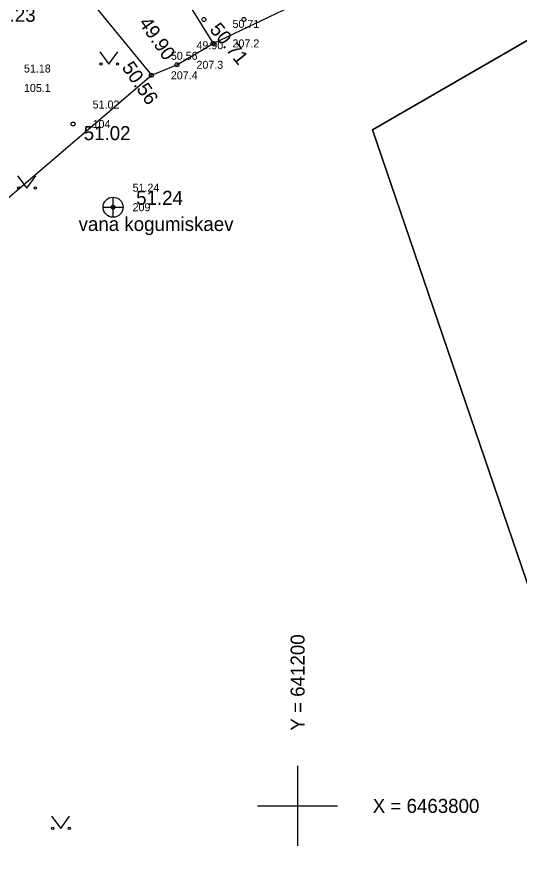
# Model space of a CAD drawing. Extents: x 640470 to 641806, y 6463205 to 6464057.
# Drawn here: x 641185.96 to 641211.08, y 6463796.9 to 6463839.43 of the extents above; entities that cross this region are included whole.
import ezdxf

# ---------------------------------------------------------------- set-up
doc = ezdxf.new("R2010")
doc.units = 0
for name, color, linetype in [('HALJASTUS', 7, 'Continuous'), ('KKAEV', 7, 'Continuous'), ('L_AADRESS', 7, 'Continuous'), ('MOOTMPUNKT', 7, 'Continuous'), ('MOOTNR', 7, 'Continuous'), ('MOOTPIIR', 7, 'Continuous'), ('PIIR', 7, 'Continuous'), ('TUNNUS', 7, 'Continuous'), ('VEEKOGU', 7, 'Continuous'), ('VORK', 7, 'Continuous')]:
    doc.layers.add(name, color=color, linetype=linetype)

msp = doc.modelspace()

# ---------------------------------------------------------------- linework, layer by layer
at = {"layer": 'HALJASTUS'}
for p, q in [((641190.097, 6463837.683), (641190.56, 6463837.076)), ((641190.56, 6463837.076), (641191.006, 6463837.683)), ((641185.985, 6463831.485), (641186.448, 6463830.878)), ((641186.448, 6463830.878), (641186.894, 6463831.485)), ((641187.683, 6463799.482), (641188.147, 6463798.876)), ((641188.147, 6463798.876), (641188.592, 6463799.482))]:
    msp.add_line(p, q, dxfattribs=at)
for centre, radius in [((641195.311, 6463839.302), 0.1), ((641197.311, 6463839.302), 0.1), ((641190.159, 6463837.076), 0.055), ((641190.988, 6463837.076), 0.055), ((641186.047, 6463830.878), 0.055), ((641186.876, 6463830.878), 0.055), ((641187.746, 6463798.876), 0.055), ((641188.575, 6463798.876), 0.055)]:
    msp.add_circle(centre, radius, dxfattribs=at)
at = {"layer": 'KKAEV'}
for p, q in [((641190.768, 6463829.421), (641190.768, 6463830.421)), ((641190.268, 6463829.921), (641191.268, 6463829.921))]:
    msp.add_line(p, q, dxfattribs=at)
msp.add_circle((641190.768, 6463829.921), 0.5, dxfattribs=at)
at = {"layer": 'L_AADRESS'}
for centre in [(641195.767, 6463838.106), (641193.964, 6463837.039), (641192.682, 6463836.513), (641188.769, 6463834.078), (641190.768, 6463829.921)]:
    msp.add_circle(centre, 0.1, dxfattribs=at)
at = {"layer": 'MOOTMPUNKT'}
for centre in [(641195.767, 6463838.106), (641193.964, 6463837.039), (641192.682, 6463836.513), (641188.769, 6463834.078), (641190.768, 6463829.921)]:
    msp.add_circle(centre, 0.1, dxfattribs=at)
at = {"layer": 'MOOTPIIR'}
msp.add_lwpolyline([(641188.445, 6463764.907), (641181.83, 6463775.216), (641181.055, 6463788.089), (641180.608, 6463793.184), (641181.995, 6463801.918), (641181.164, 6463826.667), (641192.682, 6463836.513), (641193.964, 6463837.039), (641195.767, 6463838.106), (641207.688, 6463843.787)], dxfattribs=at)
at = {"layer": 'PIIR'}
for points in [[(641279.57, 6464056.89), (641392.73, 6464014.65), (641456.71, 6463938.3), (641461.3, 6463933.25), (641233.39, 6463747.1), (641203.74, 6463833.78), (641248.96, 6463859.89), (641237.62, 6463891.4), (641256.46, 6463911.89), (641184.59, 6463955.13)], [(641248.96, 6463859.89), (641203.74, 6463833.78), (641233.39, 6463747.1), (641051.77, 6463633.14), (641026.56, 6463646.68), (641011.4, 6463653.03), (640964.56, 6463663.18), (640978.89, 6463679.31), (641001.4, 6463696.77), (641029.23, 6463729.99), (641063.72, 6463759.15), (641079.13, 6463767.74), (641097.71, 6463776.31), (641119.57, 6463790.12), (641140.31, 6463808.22), (641150.72, 6463816.63), (641181.73, 6463842.62), (641201.08, 6463865.32), (641237.35, 6463894.58), (641237.62, 6463891.4)]]:
    msp.add_lwpolyline(points, close=True, dxfattribs=at)
at = {"layer": 'VEEKOGU'}
for points in [[(641198.715, 6463859.001), (641193.213, 6463853.244), (641190.716, 6463850.175), (641188.925, 6463846.979), (641188.136, 6463845.507), (641187.094, 6463843.786), (641187.588, 6463842.745), (641192.682, 6463836.513)], [(641201.19, 6463856.435), (641196.546, 6463851.717), (641194.083, 6463848.063), (641193.292, 6463845.14), (641194.041, 6463840.907), (641195.767, 6463838.106)]]:
    msp.add_lwpolyline(points, dxfattribs=at)
at = {"layer": 'VORK'}
for p, q in [((641200, 6463802), (641200, 6463798)), ((641198, 6463800), (641202, 6463800))]:
    msp.add_line(p, q, dxfattribs=at)

# ---------------------------------------------------------------- texts
at = {"layer": 'KKAEV'}
msp.add_text('vana kogumiskaev', height=0.7, dxfattribs=at).set_placement((641189.041, 6463828.732))
at = {"layer": 'L_AADRESS'}
for s, p in [('51.23', (641184.548, 6463839.187)), ('51.02', (641189.297, 6463833.273)), ('51.24', (641191.922, 6463830.039))]:
    msp.add_text(s, height=0.7, dxfattribs=at).set_placement(p)
for s, rotation, p in [('49.90', 304.5793, (641192.029, 6463839.126)), ('50.71', 309.3456, (641195.563, 6463838.785)), ('50.56', 304.2737, (641191.178, 6463836.904))]:
    msp.add_text(s, height=0.7, rotation=rotation, dxfattribs=at).set_placement(p)
at = {"layer": 'MOOTNR'}
for s, p in [('207.2', (641196.742, 6463837.906)), ('207.3', (641194.939, 6463836.839)), ('207.4', (641193.657, 6463836.313)), ('105.1', (641186.308, 6463835.678)), ('104', (641189.744, 6463833.878)), ('209', (641191.743, 6463829.721))]:
    msp.add_text(s, height=0.4, dxfattribs=at).set_placement(p)
at = {"layer": 'TUNNUS'}
for s, p in [('50.71', (641196.742, 6463838.881)), ('49.90', (641194.939, 6463837.814)), ('50.56', (641193.657, 6463837.288)), ('51.18', (641186.308, 6463836.653)), ('51.02', (641189.744, 6463834.853)), ('51.24', (641191.743, 6463830.696))]:
    msp.add_text(s, height=0.4, dxfattribs=at).set_placement(p)
at = {"layer": 'VORK'}
msp.add_text(' Y = 641200', height=0.7, rotation=90, dxfattribs=at).set_placement((641200.35, 6463803.5))
msp.add_text(' X = 6463800', height=0.7, dxfattribs=at).set_placement((641203.5, 6463799.65))

doc.saveas('drawing.dxf')
